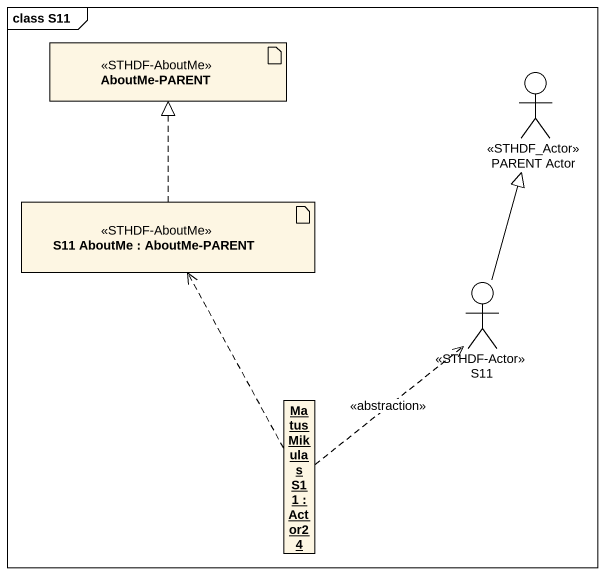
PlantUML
@startuml
mainframe class S11
allowmixing
hide circle
hide empty members
artifact "AboutMe-PARENT" as AboutMe_PARENT <<STHDF-AboutMe>>
actor "PARENT Actor" as PARENT_Actor <<STHDF_Actor>>
artifact "S11 AboutMe : AboutMe-PARENT" as S11_AboutMe <<STHDF-AboutMe>>
actor S11 <<STHDF-Actor>>
object "Matus Mikulas S11 : Actor24" as Matus_Mikulas_S11
S11_AboutMe .up.|> AboutMe_PARENT
S11 -up-|> PARENT_Actor
Matus_Mikulas_S11 .up.> S11_AboutMe
Matus_Mikulas_S11 .up.> S11 : <<abstraction>>
@enduml
